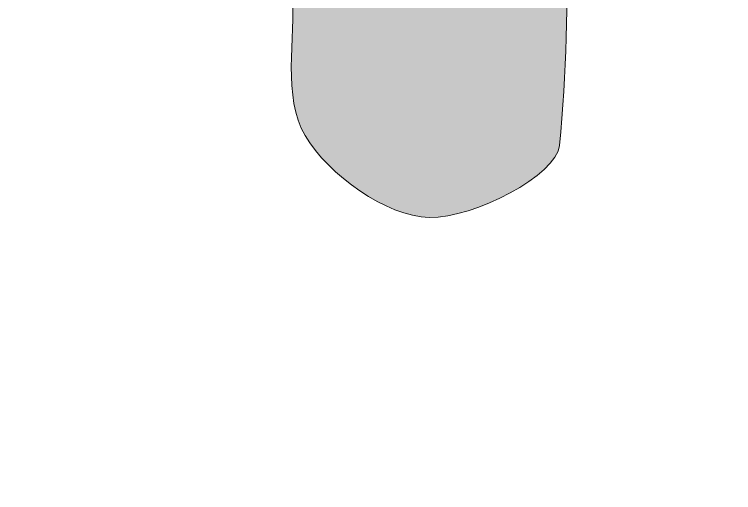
# Model space of a CAD drawing. Header units: inches. Extents: x 0 to 8, y -5.01 to 0.
# Drawn here: x 3.1685 to 3.2658, y -4.6199 to -4.5552 of the extents above; entities that cross this region are included whole.
import ezdxf

# ---------------------------------------------------------------- set-up
doc = ezdxf.new("R2010")
doc.units = ezdxf.units.IN
doc.header["$MEASUREMENT"] = 0
doc.layers.add('Layer 1', color=7, linetype='Continuous')

# ---------------------------------------------------------------- blocks, each defined once
blk = doc.blocks.new('block 2')
at = {"layer": 'Layer 1', "true_color": 0xffffff}
h = blk.add_hatch(color=7, dxfattribs=at)
edge = h.paths.add_edge_path()
edge.add_spline(control_points=[(3.20615, -4.552151), (3.170064, -4.545329), (3.170064, -4.545329), (3.175395, -4.514011), (3.196581, -4.514011), (3.218113, -4.514011), (3.243096, -4.514011), (3.243096, -4.533773), (3.24412, -4.553494), (3.242262, -4.57293), (3.241876, -4.576972), (3.230726, -4.582791), (3.224657, -4.582669), (3.218784, -4.582533), (3.211053, -4.576972), (3.207852, -4.571574), (3.204787, -4.566447), (3.206509, -4.558458), (3.20615, -4.552151)], knot_values=[0, 0, 0, 0, 1, 1, 1, 2, 2, 2, 3, 3, 3, 4, 4, 4, 5, 5, 5, 6, 6, 6, 6], degree=3, periodic=1)
at = {"layer": 'Layer 1', "lineweight": 0}
for points, knots in [([(0.004171, -0.004157), (2.670831, -0.004157), (5.337497, -0.004157), (8.004164, -0.004157), (8.004164, -1.672214), (8.004164, -3.340264), (8.004164, -5.008328), (5.337497, -5.008328), (2.670837, -5.008328), (0.004171, -5.008328), (0.004171, -3.340278), (0.004171, -1.672214), (0.004171, -0.004157)], [0, 0, 0, 0, 1, 1, 1, 2, 2, 2, 3, 3, 3, 4, 4, 4, 4]), ([(3.20615, -4.552151), (3.206509, -4.558458), (3.204787, -4.566447), (3.207852, -4.571574), (3.211053, -4.576972), (3.218784, -4.582533), (3.224657, -4.582669), (3.230726, -4.582791), (3.241876, -4.576972), (3.242262, -4.57293), (3.24412, -4.553494), (3.243096, -4.533773), (3.243096, -4.514011), (3.218113, -4.514011), (3.196581, -4.514011), (3.175395, -4.514011), (3.170064, -4.545329), (3.170064, -4.545329), (3.20615, -4.552151)], [0, 0, 0, 0, 1, 1, 1, 2, 2, 2, 3, 3, 3, 4, 4, 4, 5, 5, 5, 6, 6, 6, 6]), ([(3.20615, -4.552151), (3.170064, -4.545329), (3.170064, -4.545329), (3.175395, -4.514011), (3.196581, -4.514011), (3.218113, -4.514011), (3.243096, -4.514011), (3.243096, -4.533773), (3.24412, -4.553494), (3.242262, -4.57293), (3.241876, -4.576972), (3.230726, -4.582791), (3.224657, -4.582669), (3.218784, -4.582533), (3.211053, -4.576972), (3.207852, -4.571574), (3.204787, -4.566447), (3.206509, -4.558458), (3.20615, -4.552151)], [0, 0, 0, 0, 1, 1, 1, 2, 2, 2, 3, 3, 3, 4, 4, 4, 5, 5, 5, 6, 6, 6, 6])]:
    blk.add_open_spline(points, degree=3, knots=knots, dxfattribs=at)

msp = doc.modelspace()

# ---------------------------------------------------------------- block references
at = {"layer": 'Layer 1'}
msp.add_blockref('block 2', (0, 0), dxfattribs=at)

doc.saveas('drawing.dxf')
